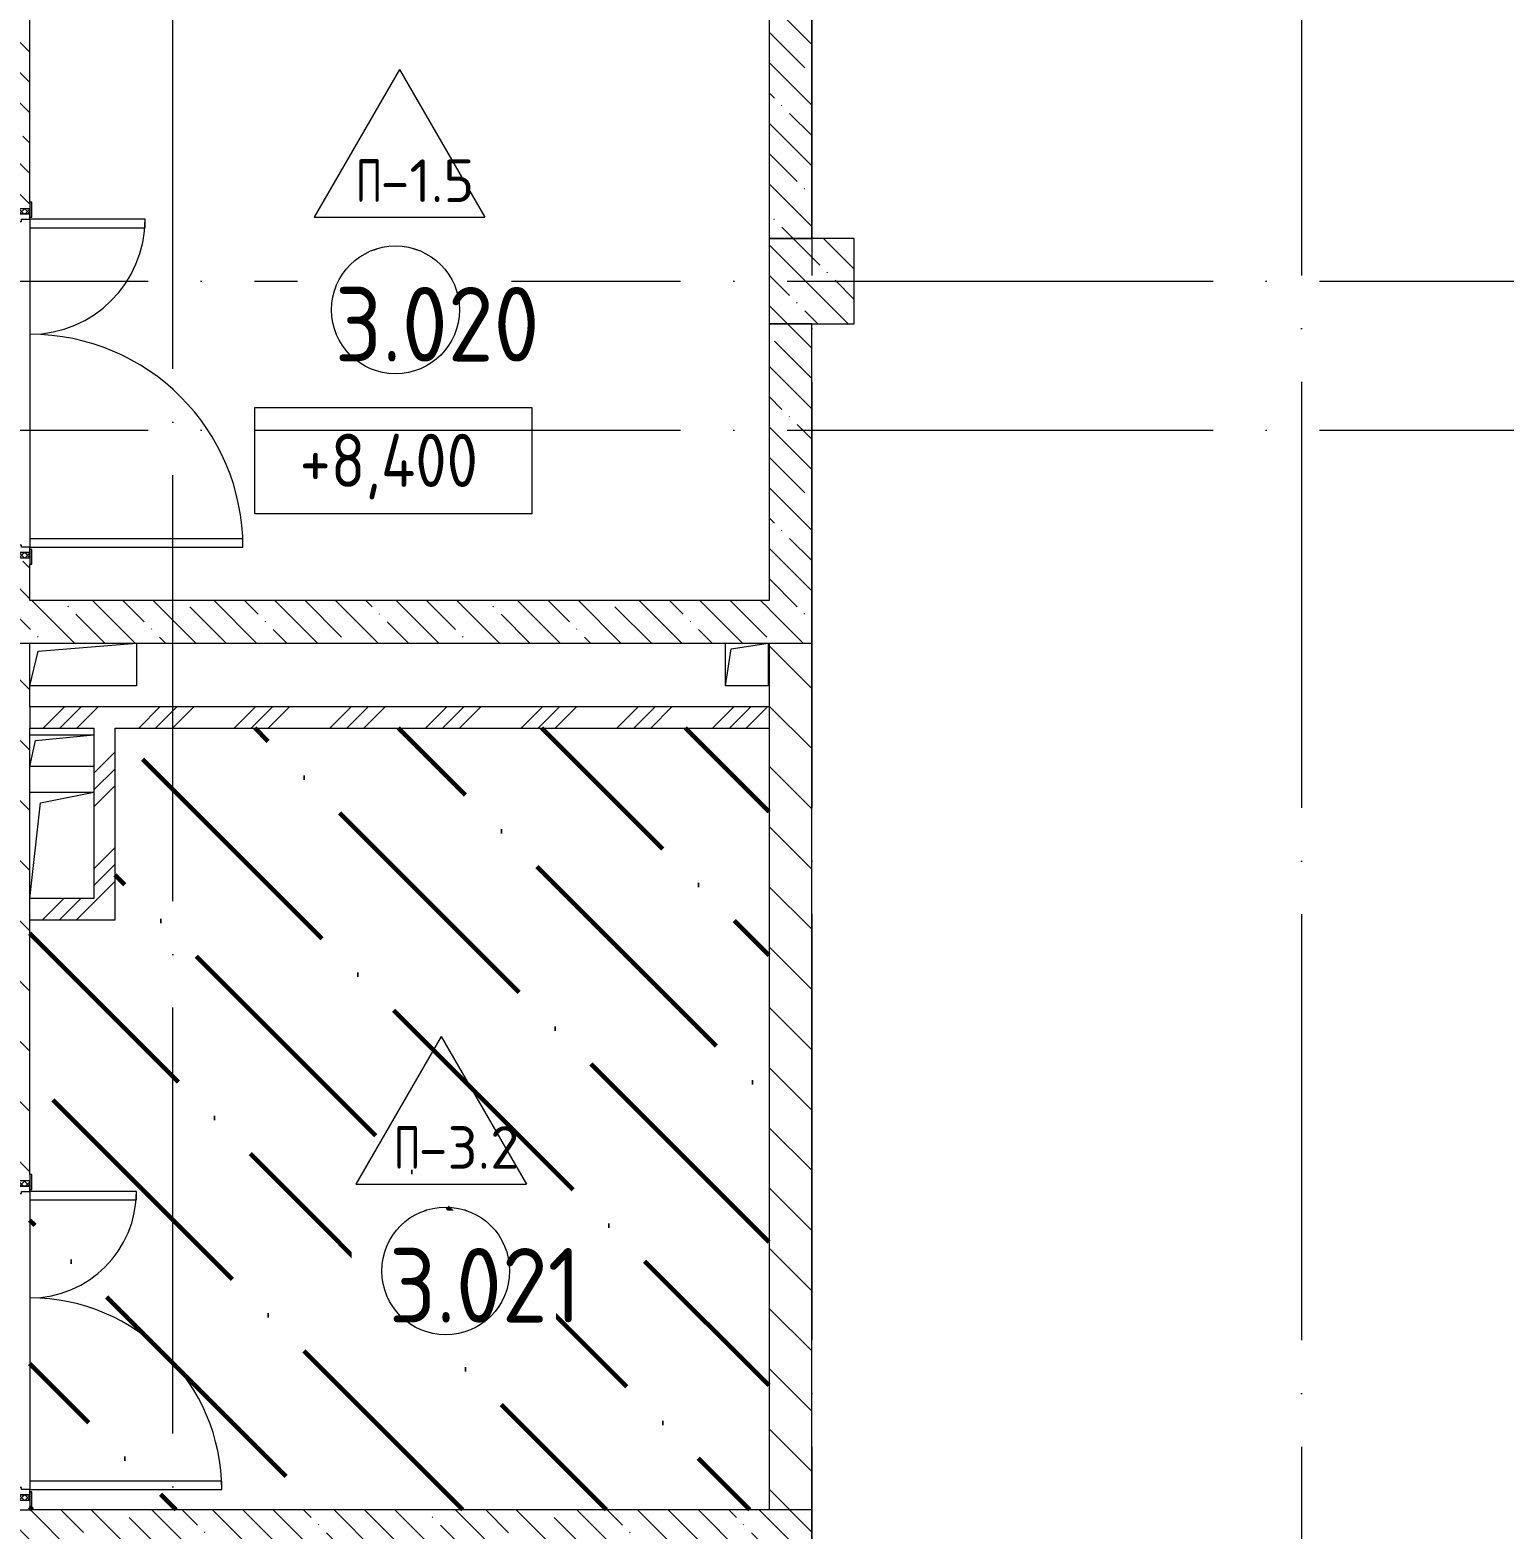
# Model space of a CAD drawing. Header units: millimetres. Extents: x -68946 to 288321, y -402657 to 324925.
# Drawn here: x 102183 to 109103, y -212741 to -205702 of the extents above; entities that cross this region are included whole.
import ezdxf

# ---------------------------------------------------------------- set-up
doc = ezdxf.new("R2010")
doc.units = ezdxf.units.MM
doc.linetypes.add('ADSK_Линия сетки', pattern=[2500, 2000, -250, 0, -250])
for name, color, linetype, lineweight in [('3.4) ПТ-2.15    4 вып', 200, 'Continuous', 60), ('A-____-NOTE-TEXT', 250, 'Continuous', 9), ('A-AREA-____-IDEN', 250, 'Continuous', 9), ('A-DETL-GENF-OTLN', 250, 'Continuous', 5), ('A-DOOR-____-MCUT', 250, 'Continuous', 5), ('A-DOOR-____-OTLN', 250, 'Continuous', 5), ('A-DOOR-FRAM-MCUT', 31, 'Continuous', 5), ('A-DOOR-FRAM-OTLN', 31, 'Continuous', 5), ('A-FLOR-____-IDEN', 11, 'Continuous', 9), ('A-FLOR-____-OTLN', 192, 'Continuous', 9), ('A-GLAZ-____-OTLN', 250, 'Continuous', 5), ('A-WALL-____-MCUT', 250, 'Continuous', 13), ('A-WALL-____-PATT', 250, 'Continuous', 13), ('G-____-____-DIMS', 250, 'Continuous', 9), ('I-WALL-____-OTLN', 250, 'Continuous', 9), ('S-COLS-____-MCUT', 250, 'Continuous', 25), ('S-COLS-____-OTLN', 250, 'Continuous', 9), ('S-GRID-____-OTLN', 250, 'Continuous', 9)]:
    doc.layers.add(name, color=color, linetype=linetype, lineweight=lineweight)
doc.styles.add('GOST Common_1', font='', dxfattribs={"width": 0.9, "height": 250})
doc.styles.add('ISOCPEUR_1', font='isocpeur.ttf', dxfattribs={"width": 0.9, "height": 250})
doc.styles.add('ISOCPEUR_2', font='isocpeur.ttf', dxfattribs={"height": 160})
doc.styles.get('GOST Common_1').set_extended_font_data('GOST Common')
pattern_1 = [(135, (28052.9, -258555.93), (-141.42136, -141.42136), [])]
pattern_2 = [(45, (28052.9, -258555.93), (-224.5064, 224.5064), []), (45, (28132.28, -258555.93), (0, 449.0128), []), (45, (27973.53, -258555.93), (0, 449.0128), [])]
pattern_3 = [(135, (28052.9, -258555.93), (-142.5612, -142.5612), []), (135, (28195.47, -258555.93), (-142.5612, -142.5612), [252.016, -50.403, 3.353, -47.05])]

# ---------------------------------------------------------------- blocks, each defined once
blk = doc.blocks.new('Дверь_СКБ_2Ст_Внутренняя - Д-35п_Д_Дв_1200x2100_Тех_ пом_-42607858-АР1_Маркировочный план 3 этажа секция 2_3')
at = {"layer": 'A-DOOR-____-OTLN'}
h = blk.add_hatch(dxfattribs=at)
h.set_pattern_fill('FP_17', color=256, style=0, pattern_type=2)
h.set_pattern_definition([(135, (1551.41, 164.685), (-14.14214, -14.14214), []), (225, (1551.41, 164.685), (14.14214, -14.14214), [])])
h.paths.add_polyline_path([(762.5, 50.3), (762.5, 100), (737.5, 100), (737.5, -100), (762.5, -100), (762.5, 26.4)])
at = {"layer": 'A-DOOR-FRAM-OTLN'}
h = blk.add_hatch(dxfattribs=at)
h.set_pattern_fill('FP_18', color=256, style=0, pattern_type=2)
h.set_pattern_definition([(45, (-571.384, 164.685), (-14.1421, 14.1421), []), (135, (-571.384, 164.685), (-14.1421, -14.1421), [])])
h.paths.add_polyline_path([(-712.5, -100), (-712.5, 100), (-737.5, 100), (-737.5, -100)])
at = {"layer": 'A-DOOR-____-MCUT'}
for p, q in [((712.5, 1000), (672.5, 1000)), ((672.5, 1000), (672.5, 100)), ((712.5, 100), (712.5, 1000)), ((-687.5, 600), (-687.5, 100)), ((-647.5, 600), (-687.5, 600)), ((-647.5, 100), (-647.5, 600)), ((-687.5, 100), (-647.5, 100)), ((672.5, 100), (712.5, 100))]:
    blk.add_line(p, q, dxfattribs=at)
at = {"layer": 'A-DOOR-____-OTLN'}
for centre, radius, start, end in [((712.5, 100), 900, 90, 180), ((-687.5, 100), 500, 0, 90)]:
    blk.add_arc(centre, radius, start, end, dxfattribs=at)
at = {"layer": 'A-DOOR-FRAM-MCUT'}
for p, q in [((-697.5, 108), (-767.5, 108)), ((-767.5, 108), (-767.5, 100)), ((-767.5, 100), (-697.5, 100)), ((-712.5, 100), (-737.5, 100)), ((-737.5, 100), (-737.5, -100)), ((-687.5, 100), (-712.5, 100)), ((-712.5, 100), (-712.5, 20)), ((-712.5, -100), (-712.5, 100)), ((-697.5, 100), (-712.5, 100)), ((-712.5, 100), (-712.5, 99)), ((-712.5, 99), (-697.5, 99)), ((-697.5, 100), (-697.5, 108)), ((-697.5, 99), (-697.5, 100)), ((-687.5, 60), (-687.5, 100)), ((712.5, 100), (712.5, 60)), ((737.5, 100), (712.5, 100)), ((792.5, 108), (722.5, 108)), ((722.5, 108), (722.5, 100)), ((737.5, 100), (722.5, 100)), ((722.5, 100), (722.5, 99)), ((722.5, 100), (792.5, 100)), ((722.5, 99), (737.5, 99)), ((737.5, 20), (737.5, 100)), ((762.5, 100), (737.5, 100)), ((737.5, 100), (737.5, -100)), ((737.5, 99), (737.5, 100)), ((762.5, -100), (762.5, 100)), ((792.5, 100), (792.5, 108)), ((-712.5, 20), (-677.5, 20)), ((-697.5, 20), (-712.5, 20)), ((-712.5, 20), (-712.5, -100)), ((-697.5, -100), (-697.5, 20)), ((-677.5, 60), (-687.5, 60)), ((-677.5, 20), (-677.5, 60)), ((712.5, 60), (702.5, 60)), ((702.5, 60), (702.5, 20)), ((702.5, 20), (737.5, 20)), ((737.5, 20), (722.5, 20)), ((722.5, 20), (722.5, -100)), ((737.5, -100), (737.5, 20)), ((-697.5, -100), (-767.5, -100)), ((-767.5, -100), (-767.5, -108)), ((-767.5, -108), (-697.5, -108)), ((-737.5, -100), (-712.5, -100)), ((-712.5, -100), (-697.5, -100)), ((-697.5, -108), (-697.5, -100)), ((722.5, -100), (737.5, -100)), ((792.5, -100), (722.5, -100)), ((722.5, -100), (722.5, -108)), ((722.5, -108), (792.5, -108)), ((737.5, -100), (762.5, -100)), ((792.5, -108), (792.5, -100))]:
    blk.add_line(p, q, dxfattribs=at)
blk = doc.blocks.new('Дверь_СКБ_2Ст_Внутренняя1 - Н_Д-1л_1640x2100h_ЛК-42643562-АР1_Маркировочный план 3 этажа секция 2_3')
at = {"layer": 'A-DOOR-____-OTLN'}
h = blk.add_hatch(dxfattribs=at)
h.set_pattern_fill('FP_46', color=256, style=0, pattern_type=2)
h.set_pattern_definition([(135, (1481.41, 164.685), (-14.14214, -14.14214), []), (225, (1481.41, 164.685), (14.14214, -14.14214), [])])
h.paths.add_polyline_path([(832.5, 100), (807.5, 100), (807.5, -100), (832.5, -100)])
at = {"layer": 'A-DOOR-FRAM-OTLN'}
h = blk.add_hatch(dxfattribs=at)
h.set_pattern_fill('FP_47', color=256, style=0, pattern_type=2)
h.set_pattern_definition([(45, (-641.384, 164.685), (-14.1421, 14.1421), []), (135, (-641.384, 164.685), (-14.1421, -14.1421), [])])
h.paths.add_polyline_path([(-782.5, 100), (-807.5, 100), (-807.5, -100), (-782.5, -100)])
at = {"layer": 'A-DOOR-____-MCUT'}
for p, q in [((782.5, 1100), (742.5, 1100)), ((742.5, 1100), (742.5, 100)), ((782.5, 100), (782.5, 1100)), ((-757.5, 640), (-757.5, 100)), ((-717.5, 640), (-757.5, 640)), ((-717.5, 100), (-717.5, 640)), ((-757.5, 100), (-717.5, 100)), ((742.5, 100), (782.5, 100))]:
    blk.add_line(p, q, dxfattribs=at)
at = {"layer": 'A-DOOR-____-OTLN'}
for centre, radius, start, end in [((782.5, 100), 1000, 90, 180), ((-757.5, 100), 540, 0, 90)]:
    blk.add_arc(centre, radius, start, end, dxfattribs=at)
at = {"layer": 'A-DOOR-FRAM-MCUT'}
for p, q in [((-767.5, 108), (-837.5, 108)), ((-837.5, 108), (-837.5, 100)), ((-837.5, 100), (-767.5, 100)), ((-782.5, 100), (-807.5, 100)), ((-807.5, 100), (-807.5, -100)), ((-757.5, 100), (-782.5, 100)), ((-782.5, 100), (-782.5, 20)), ((-782.5, -100), (-782.5, 100)), ((-767.5, 100), (-782.5, 100)), ((-782.5, 100), (-782.5, 99)), ((-782.5, 99), (-767.5, 99)), ((-767.5, 100), (-767.5, 108)), ((-767.5, 99), (-767.5, 100)), ((-757.5, 60), (-757.5, 100)), ((782.5, 100), (782.5, 60)), ((807.5, 100), (782.5, 100)), ((862.5, 108), (792.5, 108)), ((792.5, 108), (792.5, 100)), ((807.5, 100), (792.5, 100)), ((792.5, 100), (792.5, 99)), ((792.5, 100), (862.5, 100)), ((792.5, 99), (807.5, 99)), ((807.5, 20), (807.5, 100)), ((832.5, 100), (807.5, 100)), ((807.5, 100), (807.5, -100)), ((807.5, 99), (807.5, 100)), ((832.5, -100), (832.5, 100)), ((862.5, 100), (862.5, 108)), ((-782.5, 20), (-747.5, 20)), ((-767.5, 20), (-782.5, 20)), ((-782.5, 20), (-782.5, -100)), ((-767.5, -100), (-767.5, 20)), ((-747.5, 60), (-757.5, 60)), ((-747.5, 20), (-747.5, 60)), ((782.5, 60), (772.5, 60)), ((772.5, 60), (772.5, 20)), ((772.5, 20), (807.5, 20)), ((807.5, 20), (792.5, 20)), ((792.5, 20), (792.5, -100)), ((807.5, -100), (807.5, 20)), ((-767.5, -100), (-837.5, -100)), ((-837.5, -100), (-837.5, -108)), ((-837.5, -108), (-767.5, -108)), ((-807.5, -100), (-782.5, -100)), ((-782.5, -100), (-767.5, -100)), ((-767.5, -108), (-767.5, -100)), ((792.5, -100), (807.5, -100)), ((862.5, -100), (792.5, -100)), ((792.5, -100), (792.5, -108)), ((792.5, -108), (862.5, -108)), ((807.5, -100), (832.5, -100)), ((862.5, -108), (862.5, -100))]:
    blk.add_line(p, q, dxfattribs=at)
blk = doc.blocks.new('_Wn_-As_OpeningMEP_floor__Rectangular - _Wn_-As_OpeningMEP_floor__Rectangular-32466847-АР1_Маркировочный план 3 этажа секция 2_3')
at = {"layer": 'A-DETL-GENF-OTLN', "lineweight": 5}
for p, q in [((-212.2, 112.2), (250, 150)), ((-250, -50), (-212.2, 112.2))]:
    blk.add_line(p, q, dxfattribs=at)
blk = doc.blocks.new('_Wn_-As_OpeningMEP_floor__Rectangular - _Wn_-As_OpeningMEP_floor__Rectangular-32466825-АР1_Маркировочный план 3 этажа секция 2_3')
at = {"layer": 'A-DETL-GENF-OTLN', "lineweight": 5}
for p, q in [((-73.2, 123.2), (100, 150)), ((-100, -50), (-73.2, 123.2))]:
    blk.add_line(p, q, dxfattribs=at)
blk = doc.blocks.new('_Wn_-As_OpeningMEP_floor__Rectangular - _Wn_-As_OpeningMEP_floor__Rectangular-37441806-АР1_Маркировочный план 3 этажа секция 2_3')
at = {"layer": 'A-DETL-GENF-OTLN', "lineweight": 5}
for p, q in [((-150, -25), (-123.4, 98.4)), ((-123.4, 98.4), (150, 125))]:
    blk.add_line(p, q, dxfattribs=at)
blk = doc.blocks.new('_Wn_-As_OpeningMEP_floor__Rectangular - _Wn_-As_OpeningMEP_floor__Rectangular-39993807-АР1_Маркировочный план 3 этажа секция 2_3')
at = {"layer": 'A-DETL-GENF-OTLN', "lineweight": 5}
for p, q in [((-100, 250), (150, 300)), ((-150, -200), (-100, 250))]:
    blk.add_line(p, q, dxfattribs=at)
blk = doc.blocks.new('AAR_СКБ_Марка_Помещения_мал - Номер-28977439-АР1_Маркировочный план 3 этажа секция 2_3')
at = {"layer": 'A-AREA-____-IDEN'}
blk.add_circle((-0.028, 0), 3, dxfattribs=at)
blk = doc.blocks.new('AAR_СКБ_Марка_Перекрытия - Марка пола-17325028-АР1_Маркировочный план 3 этажа секция 2_3')
at = {"layer": 'A-FLOR-____-IDEN'}
for p, q in [((0, 6.932), (-4.002, 0)), ((0, 6.932), (4.002, 0)), ((-4.002, 0), (4.002, 0))]:
    blk.add_line(p, q, dxfattribs=at)
blk = doc.blocks.new('Высотные отметки - Рамка-32693647-АР1_Маркировочный план 3 этажа секция 2_3')
at = {"layer": 'A-____-NOTE-TEXT'}
for p, q in [((-6.5, 0), (-6.5, 5)), ((-6.5, 5), (6.5, 5)), ((6.5, 5), (6.5, 0)), ((6.5, 0), (-6.5, 0))]:
    blk.add_line(p, q, dxfattribs=at)

msp = doc.modelspace()

# ---------------------------------------------------------------- hatches: boundary and pattern name
at = {"layer": '3.4) ПТ-2.15    4 вып'}
h = msp.add_hatch(dxfattribs=at)
h.set_pattern_fill('ANSI36', color=256, scale=150, angle=90)
h.paths.add_polyline_path([(105652.8838, -208980.9286), (102582.9057, -208980.9286), (102582.9057, -209880.9286), (102182.9057, -209880.9286), (102182.9057, -212650.9286), (105652.8838, -212650.9286)])
at = {"layer": 'A-WALL-____-PATT', "lineweight": 15}
h = msp.add_hatch(dxfattribs=at)
h.set_pattern_fill('FP_19', color=256, style=0, pattern_type=2)
h.set_pattern_definition(pattern_3)
h.paths.add_polyline_path([(101982.9057, -208380.9286), (102182.9057, -208380.9286), (102182.9057, -208180.928), (101982.9057, -208180.928), (101982.9057, -208369.4011)])
h.paths.add_polyline_path([(101982.9057, -206540.928), (102182.9057, -206540.928), (102182.904, -200180.9286), (101982.9057, -200180.9286), (101982.9057, -206510.928)])
h = msp.add_hatch(dxfattribs=at)
h.set_pattern_fill('FP_19', color=256, style=0, pattern_type=2)
h.set_pattern_definition(pattern_3)
h.paths.add_polyline_path([(105852.8838, -208580.9286), (105852.8838, -207080.9286), (105652.8838, -207080.9286), (105652.9057, -208580.9286)])
h.paths.add_polyline_path([(105691.1615, -206680.9286), (105852.8838, -206680.9286), (105852.8838, -200230.928), (105652.8838, -200230.928), (105652.9057, -206680.9286)])
h = msp.add_hatch(dxfattribs=at)
h.set_pattern_fill('FP_19', color=256, style=0, pattern_type=2)
h.set_pattern_definition(pattern_3)
h.paths.add_polyline_path([(105447.8838, -208580.9286), (105652.8838, -208580.9286), (105652.4393, -208380.9286), (101982.9057, -208380.9286), (101982.9057, -208580.9286), (103906.149, -208580.9286)])
h = msp.add_hatch(dxfattribs=at)
h.set_pattern_fill('FP_1', color=256, style=0, pattern_type=2)
h.set_pattern_definition(pattern_1)
h.paths.add_polyline_path([(101982.9057, -212650.9286), (102182.9057, -212650.9286), (102182.9057, -212605.9292), (101982.9057, -212605.9292), (101982.9057, -212635.9292)])
h.paths.add_polyline_path([(102182.9057, -211105.9292), (102182.9057, -208580.9286), (101982.9057, -208581.2221), (101982.9057, -211105.9292), (102148.378, -211105.9292)])
h = msp.add_hatch(dxfattribs=at)
h.set_pattern_fill('FP_1', color=256, style=0, pattern_type=2)
h.set_pattern_definition(pattern_1)
h.paths.add_polyline_path([(105730.5246, -212650.9286), (105852.8838, -212650.9286), (105852.8838, -208580.9286), (105652.8838, -208580.9286), (105652.8838, -212650.9286)])
h = msp.add_hatch(dxfattribs=at)
h.set_pattern_fill('FP_11', color=256, style=0, pattern_type=2)
h.set_pattern_definition(pattern_2)
h.paths.add_polyline_path([(105638.7727, -208980.9286), (105652.8838, -208980.9286), (105652.8838, -208880.9286), (102182.9057, -208880.9286), (102182.9057, -208980.9286), (105627.9057, -208980.9286)])
h = msp.add_hatch(dxfattribs=at)
h.set_pattern_fill('FP_11', color=256, style=0, pattern_type=2)
h.set_pattern_definition(pattern_2)
h.paths.add_polyline_path([(102554.546, -209780.9286), (102582.9057, -209780.9286), (102582.9057, -208980.9286), (102482.9057, -208980.9286), (102482.9063, -209780.9286)])
h = msp.add_hatch(dxfattribs=at)
h.set_pattern_fill('FP_11', color=256, style=0, pattern_type=2)
h.set_pattern_definition(pattern_2)
h.paths.add_polyline_path([(102482.9057, -209880.9286), (102582.9057, -209880.9286), (102582.9057, -209780.9286), (102182.9071, -209780.9286), (102182.9057, -209880.9286), (102470.5278, -209880.9286)])
h = msp.add_hatch(dxfattribs=at)
h.set_pattern_fill('FP_19', color=256, style=0, pattern_type=2)
h.set_pattern_definition(pattern_3)
h.paths.add_polyline_path([(102182.9057, -212850.9286), (105652.8838, -212850.9286), (105652.8838, -212650.9286), (101982.9057, -212650.9286), (101982.9057, -212850.9286), (102102.9057, -212850.9286)])
h = msp.add_hatch(dxfattribs=at)
h.set_pattern_fill('FP_19', color=256, style=0, pattern_type=2)
h.set_pattern_definition(pattern_3)
h.paths.add_polyline_path([(105652.8838, -218380.9056), (105852.8838, -218380.9056), (105852.8838, -213230.9286), (105652.8838, -213230.9286), (105652.8838, -218323.7624)])
h.paths.add_polyline_path([(105652.8838, -212830.9286), (105852.8838, -212830.9286), (105852.8838, -212650.9286), (105652.8838, -212650.9286), (105652.8838, -212830.8847)])
at = {"layer": 'S-COLS-____-OTLN', "lineweight": 5}
h = msp.add_hatch(dxfattribs=at)
h.set_pattern_fill('FP_19', color=256, style=0, pattern_type=2)
h.set_pattern_definition(pattern_3)
h.paths.add_polyline_path([(105852.8838, -207080.9286), (106052.9057, -207080.9286), (106052.9057, -206680.9286), (105652.9057, -206680.9286), (105652.9057, -207080.9286), (105685.7641, -207080.9286)])

# ---------------------------------------------------------------- linework, layer by layer
at = {"layer": 'A-FLOR-____-OTLN', "lineweight": 5}
for p, q in [((102682.9057, -208580.9286), (102682.9057, -208780.9286)), ((105447.8838, -208780.9286), (105447.8838, -208580.9286)), ((105647.8838, -208580.9286), (105647.8838, -208780.9286)), ((102682.9057, -208780.9286), (102182.9057, -208780.9286)), ((105647.8838, -208780.9286), (105447.8838, -208780.9286)), ((102182.9057, -209010.928), (102482.9057, -209010.928)), ((102482.9057, -209160.928), (102182.9057, -209160.928)), ((102182.9057, -209280.928), (102482.9057, -209280.928))]:
    msp.add_line(p, q, dxfattribs=at)
at = {"layer": 'A-WALL-____-MCUT', "color": 250, "lineweight": 15}
for p, q in [((102182.9057, -206510.928), (102182.9057, -200180.9286)), ((105652.8838, -200230.928), (105652.8838, -206680.9286)), ((105852.8838, -206680.9286), (105852.8838, -200230.928)), ((105652.8838, -207080.9286), (105652.8838, -208380.9286)), ((105852.8838, -208580.9286), (105852.8838, -207080.9286)), ((102182.9057, -208380.9286), (102182.9057, -208210.928)), ((105652.8838, -208380.9286), (102182.9057, -208380.9286)), ((101982.9057, -208580.9286), (105852.8838, -208580.9286)), ((105652.8838, -212650.9286), (102182.9057, -212650.9286)), ((105852.8838, -212650.9286), (105652.8838, -212650.9286)), ((105852.8838, -212830.9286), (105852.8838, -212650.9286))]:
    msp.add_line(p, q, dxfattribs=at)
at = {"layer": 'A-WALL-____-MCUT', "lineweight": 15}
for p, q in [((105652.8838, -206680.9286), (105852.8838, -206680.9286)), ((105852.8838, -207080.9286), (105652.8838, -207080.9286)), ((102182.9057, -208880.9286), (102182.9057, -208980.9286)), ((101982.9057, -212650.9286), (102182.9057, -212650.9286))]:
    msp.add_line(p, q, dxfattribs=at)
at = {"layer": 'A-WALL-____-MCUT', "color": 7, "lineweight": 15}
for p, q in [((102182.9057, -208880.9286), (102182.9057, -208580.9286)), ((105652.8838, -208580.9286), (105652.8838, -212650.9286)), ((105852.8838, -212650.9286), (105852.8838, -208580.9286)), ((105652.8838, -208880.9286), (102182.9057, -208880.9286)), ((102182.9057, -211075.9292), (102182.9057, -208980.9286)), ((102182.9057, -208980.9286), (102482.9057, -208980.9286)), ((102482.9057, -208980.9286), (102482.9057, -209780.9286)), ((102582.9057, -208980.9286), (105652.8838, -208980.9286)), ((102582.9057, -209880.9286), (102582.9057, -208980.9286)), ((102482.9057, -209780.9286), (102182.9057, -209780.9286)), ((102182.9057, -209880.9286), (102582.9057, -209880.9286)), ((102182.9057, -212650.9286), (102182.9057, -212635.9292))]:
    msp.add_line(p, q, dxfattribs=at)
at = {"layer": 'I-WALL-____-OTLN', "lineweight": 15}
for p, q in [((102182.9057, -206630.928), (102182.9057, -208090.928)), ((102182.9057, -211195.9292), (102182.9057, -212515.9292))]:
    msp.add_line(p, q, dxfattribs=at)
at = {"layer": 'S-COLS-____-MCUT', "lineweight": 5}
for p, q in [((105652.9057, -206680.9286), (105652.9057, -207080.9286)), ((106052.9057, -206680.9286), (105852.8838, -206680.9286)), ((106052.9057, -207080.9286), (106052.9057, -206680.9286)), ((105852.8838, -207080.9286), (106052.9057, -207080.9286))]:
    msp.add_line(p, q, dxfattribs=at)
at = {"layer": 'S-COLS-____-OTLN', "lineweight": 5}
for p, q in [((105852.8838, -206680.9286), (105652.9057, -206680.9286)), ((105652.9057, -207080.9286), (105852.8838, -207080.9286))]:
    msp.add_line(p, q, dxfattribs=at)
at = {"layer": 'S-GRID-____-OTLN', "linetype": 'ADSK_Линия сетки'}
for p, q in [((102852.9057, -262294.7685), (102852.9057, -197353.9241)), ((105852.9057, -197353.9241), (105852.9057, -262294.7685)), ((108152.9057, -197353.9241), (108152.9057, -262294.7685)), ((93236.8325, -206880.9286), (181748.3453, -206880.9286)), ((93236.8325, -207580.9286), (184856.9445, -207580.9286))]:
    msp.add_line(p, q, dxfattribs=at)

# ---------------------------------------------------------------- block references
at = {"layer": 'A-DOOR-____-OTLN', "rotation": 269.9999999999999}
for name, p in [('Дверь_СКБ_2Ст_Внутренняя1 - Н_Д-1л_1640x2100h_ЛК-42643562-АР1_Маркировочный план 3 этажа секция 2_3', (102082.9057, -207348.428)), ('Дверь_СКБ_2Ст_Внутренняя - Д-35п_Д_Дв_1200x2100_Тех_ пом_-42607858-АР1_Маркировочный план 3 этажа секция 2_3', (102082.9057, -211843.4292))]:
    msp.add_blockref(name, p, dxfattribs=at)
at = {"layer": 'A-FLOR-____-IDEN', "xscale": 99.99999999999993, "yscale": 99.99999999999993, "zscale": 99.99999999999993}
for p in [(103917.9057, -206580.9286), (104113.0246, -211120.819)]:
    msp.add_blockref('AAR_СКБ_Марка_Перекрытия - Марка пола-17325028-АР1_Маркировочный план 3 этажа секция 2_3', p, dxfattribs=at)
at = {"layer": 'A-GLAZ-____-OTLN'}
for name, p in [('_Wn_-As_OpeningMEP_floor__Rectangular - _Wn_-As_OpeningMEP_floor__Rectangular-32466847-АР1_Маркировочный план 3 этажа секция 2_3', (102432.9057, -208730.9286)), ('_Wn_-As_OpeningMEP_floor__Rectangular - _Wn_-As_OpeningMEP_floor__Rectangular-32466825-АР1_Маркировочный план 3 этажа секция 2_3', (105547.8838, -208730.9286)), ('_Wn_-As_OpeningMEP_floor__Rectangular - _Wn_-As_OpeningMEP_floor__Rectangular-37441806-АР1_Маркировочный план 3 этажа секция 2_3', (102332.9057, -209135.928)), ('_Wn_-As_OpeningMEP_floor__Rectangular - _Wn_-As_OpeningMEP_floor__Rectangular-39993807-АР1_Маркировочный план 3 этажа секция 2_3', (102332.9057, -209580.928))]:
    msp.add_blockref(name, p, dxfattribs=at)
at = {"layer": 'G-____-____-DIMS', "xscale": 99.99999999999993, "yscale": 99.99999999999993, "zscale": 99.99999999999993}
msp.add_blockref('Высотные отметки - Рамка-32693647-АР1_Маркировочный план 3 этажа секция 2_3', (103889.2586, -207974.551), dxfattribs=at)

# ---------------------------------------------------------------- texts
at = {"layer": 'A-FLOR-____-IDEN', "char_height": 200, "attachment_point": 1, "style": 'ISOCPEUR_2'}
for s, insert, width in [('\\fISOCPEUR|b0|i0|c204|p34|;\\W.7;П', (103712.6708, -206309.5428), 140.295312), ('-1.5', (103828.426, -206309.5428), 381.60325), ('\\fISOCPEUR|b0|i0|c204|p34|;\\W.7;П', (103891.6897, -210849.4332), 140.295312), ('-3.2', (104007.4449, -210849.4332), 420.885937)]:
    msp.add_mtext(s, dxfattribs=dict(at, insert=insert, width=width))
at = {"layer": 'G-____-____-DIMS', "insert": (103449.2685, -207597.844), "char_height": 250, "width": 1055.976244, "attachment_point": 1, "line_spacing_factor": 1.022761, "style": 'GOST Common_1'}
msp.add_mtext('+8,400', dxfattribs=at)

# ---------------------------------------------------------------- next in the draw order: texts
at = {"layer": 'A-AREA-____-IDEN', "char_height": 350, "attachment_point": 1, "style": 'ISOCPEUR_1', "bg_fill": 3, "box_fill_scale": 1.5, "bg_fill_color": 256, "bg_fill_transparency": 0}
for s, insert, width in [('3.020', (103613.9302, -206908.5777), 654.177), ('3.021', (103867.9551, -211421.5205), 609.2825)]:
    msp.add_mtext(s, dxfattribs=dict(at, insert=insert, width=width))

# ---------------------------------------------------------------- next in the draw order: block references
at = {"layer": 'A-AREA-____-IDEN', "xscale": 99.99999999999993, "yscale": 99.99999999999993, "zscale": 99.99999999999993}
for p in [(103901.8305, -207016.0632), (104137.4554, -211529.006)]:
    msp.add_blockref('AAR_СКБ_Марка_Помещения_мал - Номер-28977439-АР1_Маркировочный план 3 этажа секция 2_3', p, dxfattribs=at)

doc.saveas('drawing.dxf')
